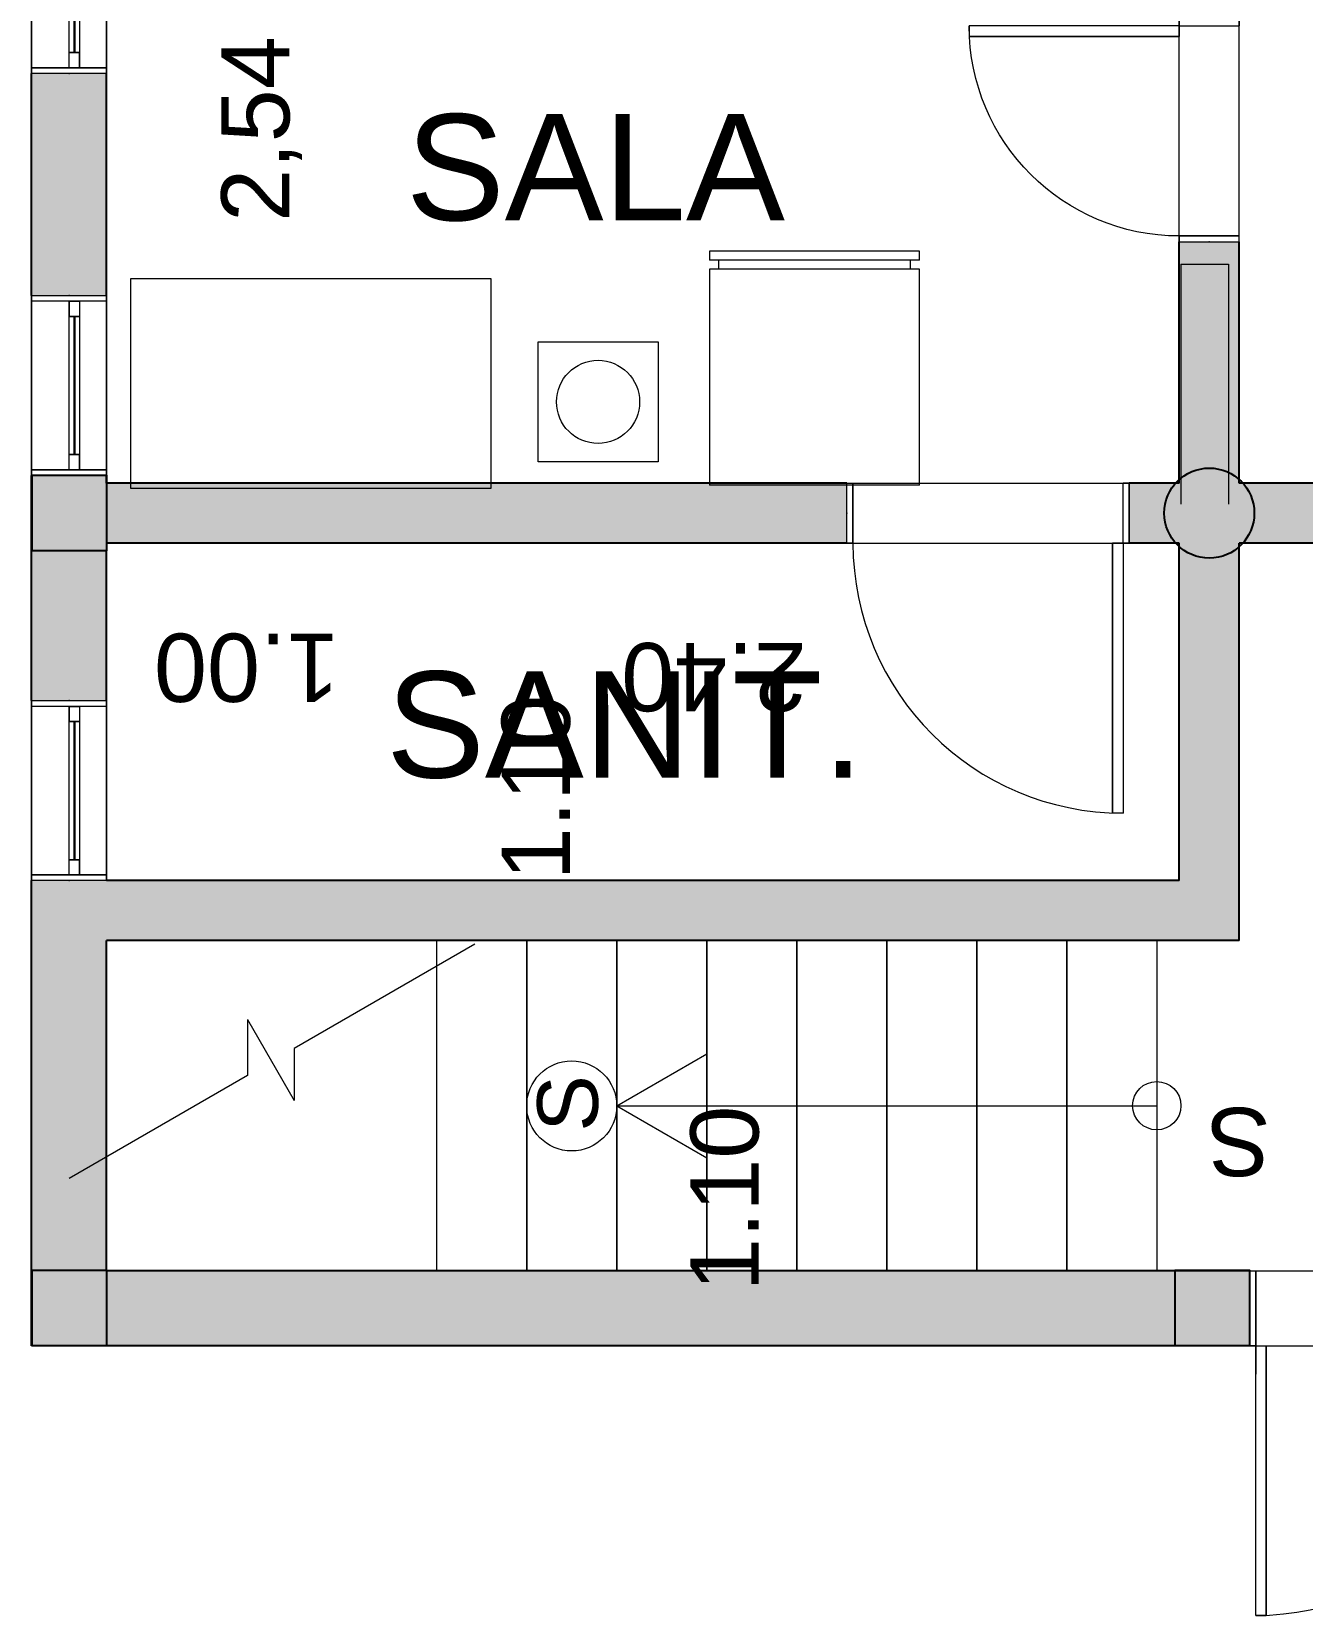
# Model space of a CAD drawing. Header units: metres. Extents: x 512 to 829, y -209 to 245.
# Drawn here: x 650.01 to 654.25, y -105.6 to -100.32 of the extents above; entities that cross this region are included whole.
import ezdxf

# ---------------------------------------------------------------- set-up
doc = ezdxf.new("R2010")
doc.units = ezdxf.units.M
doc.header["$LTSCALE"] = 0.508
doc.set_wipeout_variables(frame=1)
doc.header["$PDSIZE"] = -2
for name, color, linetype, lineweight in [('ALV', 4, 'Continuous', 15), ('CONTORNO', 7, 'Continuous', 15), ('COTAS', 2, 'Continuous', 15), ('MÓVEIS', 7, 'Continuous', 15), ('None', 7, 'Continuous', 5), ('NãoImprimir', 7, 'Continuous', 5), ('Peitoris', 2, 'Continuous', 5), ('PORTAS-JAN-ESCADA-DIVS-AUX', 2, 'Continuous', 15), ('Telhado-Princ', 7, 'Continuous', 5), ('TEXTO', 7, 'Continuous', 15)]:
    doc.layers.add(name, color=color, linetype=linetype, lineweight=lineweight)
doc.styles.add('Arial', font='arial.ttf')

# ---------------------------------------------------------------- blocks, each defined once
blk = doc.blocks.new('Grupo-5757')
at = {"layer": 'None', "color": 7, "linetype": 'Continuous', "lineweight": 5}
for p, q in [((-0.37, 0.1), (-0.37, -0.1)), ((0.37, 0.1), (0.37, -0.1))]:
    blk.add_line(p, q, dxfattribs=at)
blk = doc.blocks.new('Grupo-5758')
at = {"color": 7, "linetype": 'Continuous', "lineweight": 5}
for points in [[(-0.37, 0.1), (-0.35, 0.1), (-0.35, -0.1), (-0.37, -0.1)], [(0.35, 0.1), (0.37, 0.1), (0.37, -0.1), (0.35, -0.1)]]:
    blk.add_wipeout(points, dxfattribs=at).dxf.layer = 'None'
at = {"layer": 'None', "color": 7, "linetype": 'Continuous', "lineweight": 5}
for points in [[(-0.37, 0.1), (-0.35, 0.1), (-0.35, -0.1), (-0.37, -0.1)], [(0.35, 0.1), (0.37, 0.1), (0.37, -0.1), (0.35, -0.1)]]:
    blk.add_lwpolyline(points, close=True, dxfattribs=at)
blk = doc.blocks.new('Grupo-5759')
at = {"layer": 'None', "color": 7}
blk.add_blockref('Grupo-5757', (0, 0), dxfattribs=at)
blk.add_blockref('Grupo-5758', (0, 0), dxfattribs=at)
at = {"layer": 'None', "color": 7, "linetype": 'Continuous', "lineweight": 5}
for p, q in [((-0.37, 0.1), (-0.35, 0.1)), ((-0.35, 0.1), (-0.35, -0.1)), ((0.37, 0.1), (0.35, 0.1)), ((0.35, 0.1), (0.35, -0.1)), ((-0.37, -0.1), (-0.35, -0.1)), ((0.37, -0.1), (0.35, -0.1))]:
    blk.add_line(p, q, dxfattribs=at)
blk = doc.blocks.new('Grupo-5760')
at = {"layer": 'None', "color": 7, "linetype": 'Continuous', "lineweight": 5}
blk.add_arc((-0.35, 0.1), 0.7, 0, 90, dxfattribs=at)
blk = doc.blocks.new('Grupo-5761')
at = {"color": 7, "linetype": 'Continuous', "lineweight": 5}
blk.add_wipeout([(-0.35, 0.1), (-0.35, 0.8), (-0.315, 0.8), (-0.315, 0.1)], dxfattribs=at).dxf.layer = 'None'
at = {"layer": 'None', "color": 7, "linetype": 'Continuous', "lineweight": 5}
blk.add_lwpolyline([(-0.35, 0.1), (-0.35, 0.8), (-0.315, 0.8), (-0.315, 0.1)], close=True, dxfattribs=at)
blk = doc.blocks.new('Grupo-5762')
at = {"layer": 'None', "color": 7}
blk.add_blockref('Grupo-5761', (0, 0), dxfattribs=at)
at = {"layer": 'None', "color": 7, "linetype": 'Continuous', "lineweight": 5}
for p, q in [((-0.35, 0.1), (-0.35, 0.8)), ((-0.35, 0.8), (-0.315, 0.8)), ((-0.315, 0.1), (-0.315, 0.8)), ((-0.35, 0.1), (-0.315, 0.1))]:
    blk.add_line(p, q, dxfattribs=at)
blk = doc.blocks.new('Grupo-5763')
at = {"layer": 'Peitoris', "color": 7}
blk.add_blockref('Grupo-5762', (0, 0), dxfattribs=at)
blk = doc.blocks.new('Grupo-5764')
at = {"layer": 'None', "color": 7, "linetype": 'Continuous', "lineweight": 5}
for p, q in [((0.37, 0.1), (-0.37, 0.1)), ((0.37, -0.1), (-0.37, -0.1))]:
    blk.add_line(p, q, dxfattribs=at)
blk = doc.blocks.new('Door (2D)-214')
at = {"layer": 'None', "color": 7}
blk.add_blockref('Grupo-5759', (0, 0), dxfattribs=at)
at = {"layer": 'NãoImprimir', "color": 7, "linetype": 'Continuous', "lineweight": 5}
for p in [(-0.37, 0), (0.37, 0)]:
    blk.add_point(p, dxfattribs=at)
at = {"layer": 'Peitoris', "color": 7}
blk.add_blockref('Grupo-5760', (0, 0), dxfattribs=at)
at = {"layer": 'None', "color": 7}
blk.add_blockref('Grupo-5763', (0, 0), dxfattribs=at)
at = {"layer": 'Telhado-Princ', "color": 7}
blk.add_blockref('Grupo-5764', (0, 0), dxfattribs=at)
blk = doc.blocks.new('Grupo-5773')
at = {"layer": 'None', "color": 7, "linetype": 'Continuous', "lineweight": 5}
for points in [[(-0.3, 0.125), (-0.28095, 0.125), (-0.28095, -0.125), (-0.3, -0.125)], [(0.28095, 0.125), (0.3, 0.125), (0.3, -0.125), (0.28095, -0.125)]]:
    blk.add_lwpolyline(points, close=True, dxfattribs=at)
blk = doc.blocks.new('Grupo-5774')
at = {"layer": 'None', "color": 7, "linetype": 'Continuous', "lineweight": 5}
for p, q in [((-0.3, 0.125), (-0.28095, 0.125)), ((-0.28095, 0.125), (-0.28095, -0.125)), ((0.3, 0.125), (0.28095, 0.125)), ((0.28095, 0.125), (0.28095, -0.125)), ((-0.3, -0.125), (-0.28095, -0.125)), ((0.3, -0.125), (0.28095, -0.125))]:
    blk.add_line(p, q, dxfattribs=at)
at = {"layer": 'None', "color": 7}
blk.add_blockref('Grupo-5773', (0, 0), dxfattribs=at)
blk = doc.blocks.new('Grupo-5775')
at = {"layer": 'None', "color": 7, "linetype": 'Continuous', "lineweight": 5}
for p, q in [((-0.28095, 0.034925), (-0.28095, 0)), ((0.28095, 0.034925), (0.28095, 0))]:
    blk.add_line(p, q, dxfattribs=at)
blk = doc.blocks.new('Grupo-5776')
at = {"layer": 'None', "color": 7, "linetype": 'Continuous', "lineweight": 5}
for points in [[(-0.28095, 0.034925), (-0.23015, 0.034925), (-0.23015, 0), (-0.28095, 0)], [(0.23015, 0.034925), (0.28095, 0.034925), (0.28095, 0), (0.23015, 0)]]:
    blk.add_lwpolyline(points, close=True, dxfattribs=at)
blk = doc.blocks.new('Grupo-5777')
at = {"layer": 'None', "color": 7, "linetype": 'Continuous', "lineweight": 5}
for p, q in [((-0.28095, 0.034925), (-0.23015, 0.034925)), ((-0.28095, 0), (-0.23015, 0)), ((-0.23015, 0.034925), (-0.23015, 0)), ((0.28095, 0.034925), (0.23015, 0.034925)), ((0.23015, 0.034925), (0.23015, 0)), ((0.28095, 0), (0.23015, 0))]:
    blk.add_line(p, q, dxfattribs=at)
blk.add_lwpolyline([(-0.23015, 0.034925), (0.23015, 0.034925), (0.23015, 0), (-0.23015, 0)], close=True, dxfattribs=at)
at = {"layer": 'None', "color": 7}
for name in ['Grupo-5775', 'Grupo-5776']:
    blk.add_blockref(name, (0, 0), dxfattribs=at)
blk = doc.blocks.new('Grupo-5779')
at = {"layer": 'None', "color": 7, "linetype": 'Continuous', "lineweight": 25}
for p, q in [((-0.2301, 0.0181), (0.2301, 0.0181)), ((-0.2301, 0.0168), (0.2301, 0.0168))]:
    blk.add_line(p, q, dxfattribs=at)
blk = doc.blocks.new('Grupo-5780')
at = {"layer": 'None', "color": 7, "linetype": 'Continuous', "lineweight": 20}
for p, q in [((0.3, 0.125), (-0.3, 0.125)), ((0.3, -0.125), (-0.3, -0.125))]:
    blk.add_line(p, q, dxfattribs=at)
blk = doc.blocks.new('Window (2D)-472')
at = {"color": 7, "linetype": 'Continuous', "lineweight": 5}
blk.add_wipeout([(-0.3, 0.125), (0.3, 0.125), (0.3, -0.125), (-0.3, -0.125)], dxfattribs=at).dxf.layer = 'None'
at = {"layer": 'None', "color": 7, "linetype": 'Continuous', "lineweight": 5}
for p, q in [((-0.3, 0.125), (0.3, 0.125)), ((-0.3, -0.125), (0.3, -0.125))]:
    blk.add_line(p, q, dxfattribs=at)
at = {"layer": 'NãoImprimir', "linetype": 'Continuous'}
for p in [(-0.3, 0), (0.3, 0)]:
    blk.add_point(p, dxfattribs=at)
at = {"layer": 'None', "color": 7}
blk.add_blockref('Grupo-5774', (0, 0), dxfattribs=at)
at = {"layer": 'Peitoris'}
for name in ['Grupo-5777', 'Grupo-5779']:
    blk.add_blockref(name, (0, 0), dxfattribs=at)
at = {"layer": 'Telhado-Princ'}
blk.add_blockref('Grupo-5780', (0, 0), dxfattribs=at)
blk = doc.blocks.new('Grupo-5781')
at = {"layer": 'None', "color": 7, "linetype": 'Continuous', "lineweight": 5}
for points in [[(-0.3, 0.125), (-0.28095, 0.125), (-0.28095, -0.125), (-0.3, -0.125)], [(0.28095, 0.125), (0.3, 0.125), (0.3, -0.125), (0.28095, -0.125)]]:
    blk.add_lwpolyline(points, close=True, dxfattribs=at)
blk = doc.blocks.new('Grupo-5782')
at = {"layer": 'None', "color": 7, "linetype": 'Continuous', "lineweight": 5}
for p, q in [((-0.3, 0.125), (-0.28095, 0.125)), ((-0.28095, 0.125), (-0.28095, -0.125)), ((0.3, 0.125), (0.28095, 0.125)), ((0.28095, 0.125), (0.28095, -0.125)), ((-0.3, -0.125), (-0.28095, -0.125)), ((0.3, -0.125), (0.28095, -0.125))]:
    blk.add_line(p, q, dxfattribs=at)
at = {"layer": 'None', "color": 7}
blk.add_blockref('Grupo-5781', (0, 0), dxfattribs=at)
blk = doc.blocks.new('Grupo-5783')
at = {"layer": 'None', "color": 7, "linetype": 'Continuous', "lineweight": 5}
for p, q in [((-0.28095, 0.034925), (-0.28095, 0)), ((0.28095, 0.034925), (0.28095, 0))]:
    blk.add_line(p, q, dxfattribs=at)
blk = doc.blocks.new('Grupo-5784')
at = {"layer": 'None', "color": 7, "linetype": 'Continuous', "lineweight": 5}
for points in [[(-0.28095, 0.034925), (-0.23015, 0.034925), (-0.23015, 0), (-0.28095, 0)], [(0.23015, 0.034925), (0.28095, 0.034925), (0.28095, 0), (0.23015, 0)]]:
    blk.add_lwpolyline(points, close=True, dxfattribs=at)
blk = doc.blocks.new('Grupo-5785')
at = {"layer": 'None', "color": 7, "linetype": 'Continuous', "lineweight": 5}
for p, q in [((-0.28095, 0.034925), (-0.23015, 0.034925)), ((-0.28095, 0), (-0.23015, 0)), ((-0.23015, 0.034925), (-0.23015, 0)), ((0.28095, 0.034925), (0.23015, 0.034925)), ((0.23015, 0.034925), (0.23015, 0)), ((0.28095, 0), (0.23015, 0))]:
    blk.add_line(p, q, dxfattribs=at)
blk.add_lwpolyline([(-0.23015, 0.034925), (0.23015, 0.034925), (0.23015, 0), (-0.23015, 0)], close=True, dxfattribs=at)
at = {"layer": 'None', "color": 7}
for name in ['Grupo-5783', 'Grupo-5784']:
    blk.add_blockref(name, (0, 0), dxfattribs=at)
blk = doc.blocks.new('Grupo-5787')
at = {"layer": 'None', "color": 7, "linetype": 'Continuous', "lineweight": 25}
for p, q in [((-0.2301, 0.0181), (0.2301, 0.0181)), ((-0.2301, 0.0168), (0.2301, 0.0168))]:
    blk.add_line(p, q, dxfattribs=at)
blk = doc.blocks.new('Grupo-5788')
at = {"layer": 'None', "color": 7, "linetype": 'Continuous', "lineweight": 20}
for p, q in [((0.3, 0.125), (-0.3, 0.125)), ((0.3, -0.125), (-0.3, -0.125))]:
    blk.add_line(p, q, dxfattribs=at)
blk = doc.blocks.new('Window (2D)-473')
at = {"color": 7, "linetype": 'Continuous', "lineweight": 5}
blk.add_wipeout([(-0.3, 0.125), (0.3, 0.125), (0.3, -0.125), (-0.3, -0.125)], dxfattribs=at).dxf.layer = 'None'
at = {"layer": 'None', "color": 7, "linetype": 'Continuous', "lineweight": 5}
for p, q in [((-0.3, 0.125), (0.3, 0.125)), ((-0.3, -0.125), (0.3, -0.125))]:
    blk.add_line(p, q, dxfattribs=at)
at = {"layer": 'NãoImprimir', "linetype": 'Continuous'}
for p in [(-0.3, 0), (0.3, 0)]:
    blk.add_point(p, dxfattribs=at)
at = {"layer": 'None', "color": 7}
blk.add_blockref('Grupo-5782', (0, 0), dxfattribs=at)
at = {"layer": 'Peitoris'}
for name in ['Grupo-5785', 'Grupo-5787']:
    blk.add_blockref(name, (0, 0), dxfattribs=at)
at = {"layer": 'Telhado-Princ'}
blk.add_blockref('Grupo-5788', (0, 0), dxfattribs=at)
blk = doc.blocks.new('Grupo-5789')
at = {"layer": 'None', "color": 7, "linetype": 'Continuous', "lineweight": 5}
for points in [[(-0.3, 0.125), (-0.28095, 0.125), (-0.28095, -0.125), (-0.3, -0.125)], [(0.28095, 0.125), (0.3, 0.125), (0.3, -0.125), (0.28095, -0.125)]]:
    blk.add_lwpolyline(points, close=True, dxfattribs=at)
blk = doc.blocks.new('Grupo-5790')
at = {"layer": 'None', "color": 7, "linetype": 'Continuous', "lineweight": 5}
for p, q in [((-0.3, 0.125), (-0.28095, 0.125)), ((-0.28095, 0.125), (-0.28095, -0.125)), ((0.3, 0.125), (0.28095, 0.125)), ((0.28095, 0.125), (0.28095, -0.125)), ((-0.3, -0.125), (-0.28095, -0.125)), ((0.3, -0.125), (0.28095, -0.125))]:
    blk.add_line(p, q, dxfattribs=at)
at = {"layer": 'None', "color": 7}
blk.add_blockref('Grupo-5789', (0, 0), dxfattribs=at)
blk = doc.blocks.new('Grupo-5791')
at = {"layer": 'None', "color": 7, "linetype": 'Continuous', "lineweight": 5}
for p, q in [((-0.28095, 0.034925), (-0.28095, 0)), ((0.28095, 0.034925), (0.28095, 0))]:
    blk.add_line(p, q, dxfattribs=at)
blk = doc.blocks.new('Grupo-5792')
at = {"layer": 'None', "color": 7, "linetype": 'Continuous', "lineweight": 5}
for points in [[(-0.28095, 0.034925), (-0.23015, 0.034925), (-0.23015, 0), (-0.28095, 0)], [(0.23015, 0.034925), (0.28095, 0.034925), (0.28095, 0), (0.23015, 0)]]:
    blk.add_lwpolyline(points, close=True, dxfattribs=at)
blk = doc.blocks.new('Grupo-5793')
at = {"layer": 'None', "color": 7, "linetype": 'Continuous', "lineweight": 5}
for p, q in [((-0.28095, 0.034925), (-0.23015, 0.034925)), ((-0.28095, 0), (-0.23015, 0)), ((-0.23015, 0.034925), (-0.23015, 0)), ((0.28095, 0.034925), (0.23015, 0.034925)), ((0.23015, 0.034925), (0.23015, 0)), ((0.28095, 0), (0.23015, 0))]:
    blk.add_line(p, q, dxfattribs=at)
blk.add_lwpolyline([(-0.23015, 0.034925), (0.23015, 0.034925), (0.23015, 0), (-0.23015, 0)], close=True, dxfattribs=at)
at = {"layer": 'None', "color": 7}
for name in ['Grupo-5791', 'Grupo-5792']:
    blk.add_blockref(name, (0, 0), dxfattribs=at)
blk = doc.blocks.new('Grupo-5795')
at = {"layer": 'None', "color": 7, "linetype": 'Continuous', "lineweight": 25}
for p, q in [((-0.2301, 0.0181), (0.2301, 0.0181)), ((-0.2301, 0.0168), (0.2301, 0.0168))]:
    blk.add_line(p, q, dxfattribs=at)
blk = doc.blocks.new('Grupo-5796')
at = {"layer": 'None', "color": 7, "linetype": 'Continuous', "lineweight": 20}
for p, q in [((0.3, 0.125), (-0.3, 0.125)), ((0.3, -0.125), (-0.3, -0.125))]:
    blk.add_line(p, q, dxfattribs=at)
blk = doc.blocks.new('Window (2D)-474')
at = {"color": 7, "linetype": 'Continuous', "lineweight": 5}
blk.add_wipeout([(-0.3, 0.125), (0.3, 0.125), (0.3, -0.125), (-0.3, -0.125)], dxfattribs=at).dxf.layer = 'None'
at = {"layer": 'None', "color": 7, "linetype": 'Continuous', "lineweight": 5}
for p, q in [((-0.3, 0.125), (0.3, 0.125)), ((-0.3, -0.125), (0.3, -0.125))]:
    blk.add_line(p, q, dxfattribs=at)
at = {"layer": 'NãoImprimir', "linetype": 'Continuous'}
for p in [(-0.3, 0), (0.3, 0)]:
    blk.add_point(p, dxfattribs=at)
at = {"layer": 'None', "color": 7}
blk.add_blockref('Grupo-5790', (0, 0), dxfattribs=at)
at = {"layer": 'Peitoris'}
for name in ['Grupo-5793', 'Grupo-5795']:
    blk.add_blockref(name, (0, 0), dxfattribs=at)
at = {"layer": 'Telhado-Princ'}
blk.add_blockref('Grupo-5796', (0, 0), dxfattribs=at)
blk = doc.blocks.new('Grupo-5893')
at = {"layer": 'None', "color": 7, "linetype": 'Continuous', "lineweight": 5}
for p, q in [((-0.92, 0.125), (-0.92, -0.125)), ((0.92, 0.125), (0.92, -0.125))]:
    blk.add_line(p, q, dxfattribs=at)
blk = doc.blocks.new('Grupo-5894')
at = {"layer": 'None', "color": 7, "linetype": 'Continuous', "lineweight": 5}
for points in [[(-0.92, 0.125), (-0.9, 0.125), (-0.9, -0.125), (-0.92, -0.125)], [(0.9, 0.125), (0.92, 0.125), (0.92, -0.125), (0.9, -0.125)]]:
    blk.add_lwpolyline(points, close=True, dxfattribs=at)
blk = doc.blocks.new('Grupo-5895')
at = {"layer": 'None', "color": 7, "linetype": 'Continuous', "lineweight": 5}
for p, q in [((-0.92, 0.125), (-0.9, 0.125)), ((-0.9, 0.125), (-0.9, -0.125)), ((0.92, 0.125), (0.9, 0.125)), ((0.9, 0.125), (0.9, -0.125)), ((-0.92, -0.125), (-0.9, -0.125)), ((0.92, -0.125), (0.9, -0.125))]:
    blk.add_line(p, q, dxfattribs=at)
at = {"layer": 'None', "color": 7}
for name in ['Grupo-5893', 'Grupo-5894']:
    blk.add_blockref(name, (0, 0), dxfattribs=at)
blk = doc.blocks.new('Grupo-5896')
at = {"layer": 'None', "color": 7, "linetype": 'Continuous', "lineweight": 5}
blk.add_arc((-0.9, 0.125), 0.8988, 0, 90, dxfattribs=at)
blk = doc.blocks.new('Grupo-5897')
at = {"layer": 'None', "color": 7, "linetype": 'Continuous', "lineweight": 5}
blk.add_lwpolyline([(-0.9, 0.125), (-0.9, 1.02375), (-0.865, 1.02375), (-0.865, 0.125)], close=True, dxfattribs=at)
blk = doc.blocks.new('Grupo-5898')
at = {"layer": 'None', "color": 7, "linetype": 'Continuous', "lineweight": 5}
for p, q in [((-0.9, 0.125), (-0.9, 1.02375)), ((-0.9, 1.02375), (-0.865, 1.02375)), ((-0.865, 0.125), (-0.865, 1.02375)), ((-0.9, 0.125), (-0.865, 0.125))]:
    blk.add_line(p, q, dxfattribs=at)
at = {"layer": 'None', "color": 7}
blk.add_blockref('Grupo-5897', (0, 0), dxfattribs=at)
blk = doc.blocks.new('Grupo-5899')
at = {"layer": 'Peitoris', "color": 7}
blk.add_blockref('Grupo-5898', (0, 0), dxfattribs=at)
blk = doc.blocks.new('Grupo-5900')
at = {"layer": 'None', "color": 7, "linetype": 'Continuous', "lineweight": 5}
blk.add_arc((0.9, 0.125), 0.8988, 90, 180, dxfattribs=at)
blk = doc.blocks.new('Grupo-5901')
at = {"layer": 'None', "color": 7, "linetype": 'Continuous', "lineweight": 5}
blk.add_lwpolyline([(0.9, 1.02375), (0.9, 0.125), (0.865, 0.125), (0.865, 1.02375)], close=True, dxfattribs=at)
blk = doc.blocks.new('Grupo-5902')
at = {"layer": 'None', "color": 7, "linetype": 'Continuous', "lineweight": 5}
for p, q in [((0.865, 1.02375), (0.865, 0.125)), ((0.9, 1.02375), (0.865, 1.02375)), ((0.9, 1.02375), (0.9, 0.125)), ((0.9, 0.125), (0.865, 0.125))]:
    blk.add_line(p, q, dxfattribs=at)
at = {"layer": 'None', "color": 7}
blk.add_blockref('Grupo-5901', (0, 0), dxfattribs=at)
blk = doc.blocks.new('Grupo-5903')
at = {"layer": 'Peitoris', "color": 7}
blk.add_blockref('Grupo-5902', (0, 0), dxfattribs=at)
blk = doc.blocks.new('Grupo-5904')
at = {"layer": 'None', "color": 7, "linetype": 'Continuous', "lineweight": 5}
for p, q in [((0.92, 0.125), (-0.92, 0.125)), ((0.92, -0.125), (-0.92, -0.125))]:
    blk.add_line(p, q, dxfattribs=at)
blk = doc.blocks.new('Door (2D)-218')
at = {"layer": 'NãoImprimir', "color": 7, "linetype": 'Continuous', "lineweight": 5}
for p in [(-0.92, 0), (0.92, 0)]:
    blk.add_point(p, dxfattribs=at)
at = {"layer": 'None', "color": 7}
for name in ['Grupo-5899', 'Grupo-5903', 'Grupo-5895']:
    blk.add_blockref(name, (0, 0), dxfattribs=at)
at = {"layer": 'Peitoris', "color": 7}
for name in ['Grupo-5896', 'Grupo-5900']:
    blk.add_blockref(name, (0, 0), dxfattribs=at)
at = {"layer": 'Telhado-Princ', "color": 7}
blk.add_blockref('Grupo-5904', (0, 0), dxfattribs=at)
blk = doc.blocks.new('Grupo-5905')
at = {"layer": 'None', "color": 7, "linetype": 'Continuous', "lineweight": 5}
for p, q in [((-0.47, 0.1), (-0.47, -0.1)), ((0.47, 0.1), (0.47, -0.1))]:
    blk.add_line(p, q, dxfattribs=at)
blk = doc.blocks.new('Grupo-5906')
at = {"layer": 'None', "color": 7, "linetype": 'Continuous', "lineweight": 5}
for points in [[(-0.47, 0.1), (-0.45, 0.1), (-0.45, -0.1), (-0.47, -0.1)], [(0.45, 0.1), (0.47, 0.1), (0.47, -0.1), (0.45, -0.1)]]:
    blk.add_lwpolyline(points, close=True, dxfattribs=at)
blk = doc.blocks.new('Grupo-5907')
at = {"layer": 'None', "color": 7, "linetype": 'Continuous', "lineweight": 5}
for p, q in [((-0.47, 0.1), (-0.45, 0.1)), ((-0.45, 0.1), (-0.45, -0.1)), ((0.47, 0.1), (0.45, 0.1)), ((0.45, 0.1), (0.45, -0.1)), ((-0.47, -0.1), (-0.45, -0.1)), ((0.47, -0.1), (0.45, -0.1))]:
    blk.add_line(p, q, dxfattribs=at)
at = {"layer": 'None', "color": 7}
for name in ['Grupo-5905', 'Grupo-5906']:
    blk.add_blockref(name, (0, 0), dxfattribs=at)
blk = doc.blocks.new('Grupo-5908')
at = {"layer": 'None', "color": 7, "linetype": 'Continuous', "lineweight": 5}
blk.add_arc((-0.45, 0.1), 0.9, 0, 90, dxfattribs=at)
blk = doc.blocks.new('Grupo-5909')
at = {"layer": 'None', "color": 7, "linetype": 'Continuous', "lineweight": 5}
blk.add_lwpolyline([(-0.45, 0.1), (-0.45, 1), (-0.415, 1), (-0.415, 0.1)], close=True, dxfattribs=at)
blk = doc.blocks.new('Grupo-5910')
at = {"layer": 'None', "color": 7, "linetype": 'Continuous', "lineweight": 5}
for p, q in [((-0.45, 0.1), (-0.45, 1)), ((-0.45, 1), (-0.415, 1)), ((-0.415, 0.1), (-0.415, 1)), ((-0.45, 0.1), (-0.415, 0.1))]:
    blk.add_line(p, q, dxfattribs=at)
at = {"layer": 'None', "color": 7}
blk.add_blockref('Grupo-5909', (0, 0), dxfattribs=at)
blk = doc.blocks.new('Grupo-5911')
at = {"layer": 'Peitoris', "color": 7}
blk.add_blockref('Grupo-5910', (0, 0), dxfattribs=at)
blk = doc.blocks.new('Grupo-5912')
at = {"layer": 'None', "color": 7, "linetype": 'Continuous', "lineweight": 5}
for p, q in [((0.47, 0.1), (-0.47, 0.1)), ((0.47, -0.1), (-0.47, -0.1))]:
    blk.add_line(p, q, dxfattribs=at)
blk = doc.blocks.new('Door (2D)-219')
at = {"layer": 'NãoImprimir', "color": 7, "linetype": 'Continuous', "lineweight": 5}
for p in [(-0.47, 0), (0.47, 0)]:
    blk.add_point(p, dxfattribs=at)
at = {"layer": 'None', "color": 7}
for name in ['Grupo-5911', 'Grupo-5907']:
    blk.add_blockref(name, (0, 0), dxfattribs=at)
at = {"layer": 'Peitoris', "color": 7}
blk.add_blockref('Grupo-5908', (0, 0), dxfattribs=at)
at = {"layer": 'Telhado-Princ', "color": 7}
blk.add_blockref('Grupo-5912', (0, 0), dxfattribs=at)
blk = doc.blocks.new('Grupo-6037')
at = {"layer": 'None', "color": 7, "linetype": 'Continuous', "lineweight": 5}
for p, q in [((-63.6979, -4.7248), (-64.3001, -5.0725)), ((-64.456, -4.9758), (-64.3001, -5.2458)), ((-64.456, -4.9758), (-64.456, -5.1625)), ((-64.3001, -5.0725), (-64.3001, -5.2458)), ((-64.456, -5.1625), (-65.0501, -5.5055))]:
    blk.add_line(p, q, dxfattribs=at)
blk = doc.blocks.new('Grupo-6070')
at = {"layer": 'None', "linetype": 'Continuous', "lineweight": 0}
for points in [[(-65.1751, -5.8131), (-65.1751, -6.0631), (-64.9251, -6.0631), (-64.9251, -5.8131)], [(-61.3651, -5.8131), (-61.3651, -6.0631), (-61.1151, -6.0631), (-61.1151, -5.8131)], [(-59.2751, -5.8131), (-59.2751, -6.0631), (-59.0251, -6.0631), (-59.0251, -5.8131)], [(-55.4751, -5.8131), (-55.4751, -6.0631), (-55.2251, -6.0631), (-55.2251, -5.8131)]]:
    blk.add_hatch(color=255, dxfattribs=at).paths.add_polyline_path(points)
at = {"layer": 'None', "color": 7, "linetype": 'Continuous', "lineweight": 25}
for points in [[(-65.1751, -5.8131), (-65.1751, -6.0631), (-64.9251, -6.0631), (-64.9251, -5.8131)], [(-61.3651, -5.8131), (-61.3651, -6.0631), (-61.1151, -6.0631), (-61.1151, -5.8131)], [(-59.2751, -5.8131), (-59.2751, -6.0631), (-59.0251, -6.0631), (-59.0251, -5.8131)], [(-55.4751, -5.8131), (-55.4751, -6.0631), (-55.2251, -6.0631), (-55.2251, -5.8131)]]:
    blk.add_lwpolyline(points, close=True, dxfattribs=at)
blk = doc.blocks.new('Grupo-6071')
at = {"layer": 'None', "linetype": 'Continuous', "lineweight": 0}
for points in [[(-65.1751, -3.1631), (-65.1751, -3.4131), (-64.9251, -3.4131), (-64.9251, -3.1631)], [(-55.4751, -3.1631), (-55.4751, -3.4131), (-55.2251, -3.4131), (-55.2251, -3.1631)]]:
    blk.add_hatch(color=255, dxfattribs=at).paths.add_polyline_path(points)
h = blk.add_hatch(color=255, dxfattribs=at)
edge = h.paths.add_edge_path()
edge.add_arc((-61.2501, -3.2881), 0.15, 0, 360, ccw=False)
h = blk.add_hatch(color=255, dxfattribs=at)
edge = h.paths.add_edge_path()
edge.add_arc((-59.1501, -3.2881), 0.15, 0, 360, ccw=False)
at = {"layer": 'None', "color": 7, "linetype": 'Continuous', "lineweight": 25}
for points in [[(-65.1751, -3.1631), (-65.1751, -3.4131), (-64.9251, -3.4131), (-64.9251, -3.1631)], [(-55.4751, -3.1631), (-55.4751, -3.4131), (-55.2251, -3.4131), (-55.2251, -3.1631)]]:
    blk.add_lwpolyline(points, close=True, dxfattribs=at)
for centre in [(-61.2501, -3.2881), (-59.1501, -3.2881)]:
    blk.add_circle(centre, 0.15, dxfattribs=at)

msp = doc.modelspace()

# ---------------------------------------------------------------- linework, layer by layer
at = {"layer": 'ALV', "color": 7}
for p, q in [((653.8428, -101.0954), (653.8428, -101.8954)), ((654.001, -101.0954), (654.001, -101.8954)), ((654.0928, -104.5454), (654.0928, -104.7954))]:
    msp.add_line(p, q, dxfattribs=at)
at = {"layer": 'CONTORNO', "color": 7, "linetype": 'Continuous', "lineweight": 5}
for p, q in [((653.8428, -101.0954), (654.001, -101.0954)), ((650.3426, -101.8429), (650.3426, -101.1429)), ((650.3426, -101.1429), (651.5426, -101.1429)), ((651.5426, -101.1429), (651.5426, -101.8429)), ((651.7002, -101.7543), (651.7002, -101.3543)), ((651.7002, -101.3543), (652.1002, -101.3543)), ((652.1002, -101.3543), (652.1002, -101.7543)), ((652.1002, -101.7543), (651.7002, -101.7543)), ((651.5426, -101.8429), (650.3426, -101.8429))]:
    msp.add_line(p, q, dxfattribs=at)
msp.add_circle((651.9002, -101.5543), 0.1386, dxfattribs=at)
at = {"layer": 'MÓVEIS', "color": 7, "lineweight": 5}
for p, q in [((652.2713, -101.0521), (652.2713, -101.0821)), ((652.9713, -101.0521), (652.2713, -101.0521)), ((652.9713, -101.0821), (652.9713, -101.0521)), ((652.9713, -101.0821), (652.2713, -101.0821)), ((652.2713, -101.1121), (652.2713, -101.8321)), ((652.9713, -101.1121), (652.2713, -101.1121)), ((652.3013, -101.0821), (652.3013, -101.1121)), ((652.9413, -101.1121), (652.9413, -101.0821)), ((652.9713, -101.8321), (652.9713, -101.1121)), ((652.9713, -101.8321), (652.2713, -101.8321))]:
    msp.add_line(p, q, dxfattribs=at)
at = {"layer": 'None', "color": 7, "linetype": 'Continuous', "lineweight": 25}
for p, q in [((650.0123, -101.2), (650.0123, -100.46)), ((650.2623, -101.2), (650.2623, -100.46)), ((653.8373, -101.825), (653.8373, -101.0212)), ((654.0373, -101.825), (654.0373, -101.0212)), ((650.0123, -102.55), (650.0123, -101.8)), ((650.2623, -101.825), (650.2623, -101.8)), ((653.8373, -101.825), (653.6698, -101.825)), ((656.1373, -101.825), (654.0373, -101.825)), ((654.0373, -103.35), (654.0373, -102.025)), ((655.9373, -102.025), (654.0373, -102.025)), ((650.0123, -104.7), (650.0123, -103.15)), ((650.2623, -104.45), (650.2623, -103.35)), ((654.0373, -103.35), (650.2623, -103.35)), ((654.0723, -104.45), (650.2623, -104.45)), ((654.0723, -104.7), (650.0123, -104.7))]:
    msp.add_line(p, q, dxfattribs=at)
at = {"layer": 'None', "color": 7, "linetype": 'Continuous', "lineweight": 5}
for p, q in [((651.9623, -103.9008), (652.2623, -103.7276)), ((651.9608, -103.9), (653.7623, -103.9)), ((651.9623, -103.9008), (652.2623, -104.074))]:
    msp.add_line(p, q, dxfattribs=at)
for points in [[(651.3623, -103.35), (651.6623, -103.35), (651.6623, -104.45), (651.3623, -104.45)], [(651.6623, -103.35), (651.9623, -103.35), (651.9623, -104.45), (651.6623, -104.45)], [(651.9623, -103.35), (652.2623, -103.35), (652.2623, -104.45), (651.9623, -104.45)], [(652.2623, -103.35), (652.5623, -103.35), (652.5623, -104.45), (652.2623, -104.45)], [(652.5623, -103.35), (652.8623, -103.35), (652.8623, -104.45), (652.5623, -104.45)], [(652.8623, -103.35), (653.1623, -103.35), (653.1623, -104.45), (652.8623, -104.45)], [(653.1623, -103.35), (653.4623, -103.35), (653.4623, -104.45), (653.1623, -104.45)], [(653.4623, -103.35), (653.7623, -103.35), (653.7623, -104.45), (653.4623, -104.45)]]:
    msp.add_lwpolyline(points, close=True, dxfattribs=at)
msp.add_circle((651.8123, -103.9008), 0.15, dxfattribs=at)
at = {"layer": 'None', "color": 250, "linetype": 'Continuous'}
for points in [[(650.2623, -101.2), (650.0123, -101.2), (650.2623, -100.46), (650.0123, -100.46)], [(654.0373, -101.825), (653.8373, -101.825), (654.0373, -101.0212), (653.8373, -101.0212)], [(654.0723, -104.45), (654.0723, -104.7), (650.2623, -104.45), (650.0123, -104.7)]]:
    msp.add_solid(points, dxfattribs=at)
at = {"layer": 'PORTAS-JAN-ESCADA-DIVS-AUX', "color": 7}
msp.add_circle((653.7623, -103.9), 0.0805, dxfattribs=at)

# ---------------------------------------------------------------- block references
at = {"layer": 'None', "color": 7}
for name in ['Grupo-6037', 'Grupo-6070']:
    msp.add_blockref(name, (715.1875, -98.6368), dxfattribs=at)
at = {"layer": 'None', "color": 7, "rotation": 180}
msp.add_blockref('Door (2D)-218', (654.9923, -104.575), dxfattribs=at)

# ---------------------------------------------------------------- texts
at = {"layer": 'COTAS', "color": 7, "linetype": 'Continuous', "lineweight": 0, "style": 'Arial'}
for s, height, rotation, p in [('1.10', 0.22738, 90, (652.4352, -104.5182)), ('S', 0.2274, 180, (654.142, -103.9073))]:
    msp.add_text(s, height=height, rotation=rotation, dxfattribs=at).set_placement(p)
at = {"layer": 'None', "color": 7, "insert": (651.6975, -103.9868), "char_height": 0.2021, "attachment_point": 1, "rotation": 90, "line_spacing_factor": 0.96736, "style": 'Arial'}
msp.add_mtext('S', dxfattribs=at)
at = {"layer": 'TEXTO', "color": 7, "linetype": 'Continuous', "lineweight": 0, "style": 'Arial'}
msp.add_text('2,54', height=0.22738, rotation=90, dxfattribs=at).set_placement((650.8716, -100.954))
at = {"layer": 'TEXTO', "color": 7, "insert": (651.8912, -100.5952), "char_height": 0.3537, "attachment_point": 2, "line_spacing_factor": 0.96736, "style": 'Arial'}
msp.add_mtext('SALA', dxfattribs=at)

# ---------------------------------------------------------------- wipeouts: each hides what was drawn before it
at = {"color": 7, "linetype": 'Continuous', "lineweight": 5}
msp.add_wipeout([(653.8373, -103.15), (653.8373, -102.025), (650.2623, -102.025), (650.2623, -103.15)], dxfattribs=at).dxf.layer = 'None'

# ---------------------------------------------------------------- next in the draw order: linework, layer by layer
at = {"layer": 'None', "color": 7, "linetype": 'Continuous', "lineweight": 25}
for p, q in [((650.2623, -101.8), (650.2623, -102.025)), ((652.7298, -102.025), (650.2623, -102.025)), ((653.8373, -102.025), (653.6698, -102.025)), ((653.8373, -103.15), (653.8373, -102.025)), ((650.2623, -102.55), (650.2623, -102.05))]:
    msp.add_line(p, q, dxfattribs=at)
at = {"layer": 'None', "color": 250, "linetype": 'Continuous'}
for points in [[(650.2623, -102.55), (650.0123, -102.55), (650.2623, -101.8), (650.0123, -101.8)], [(656.1373, -101.825), (655.9373, -102.025), (653.6698, -101.825), (653.6698, -102.025)], [(654.0373, -103.35), (653.8373, -103.15), (654.0373, -102.025), (653.8373, -102.025)], [(650.2623, -104.45), (650.0123, -104.7), (650.2623, -103.15), (650.0123, -103.15)]]:
    msp.add_solid(points, dxfattribs=at)

# ---------------------------------------------------------------- next in the draw order: block references
at = {"layer": 'None', "color": 7}
for name, p, rotation in [('Window (2D)-472', (650.1373, -100.16), 270), ('Door (2D)-219', (653.1998, -101.925), 180)]:
    msp.add_blockref(name, p, dxfattribs=dict(at, rotation=rotation))
at = {"layer": 'None', "color": 7, "xscale": -1, "rotation": 90}
msp.add_blockref('Door (2D)-214', (653.9373, -100.6512), dxfattribs=at)

# ---------------------------------------------------------------- next in the draw order: texts
at = {"layer": 'COTAS', "color": 7, "linetype": 'Continuous', "lineweight": 0, "style": 'Arial'}
for s, rotation, p in [('1.00', 180, (651.0382, -102.3267)), ('2.40', 180, (652.5956, -102.3579)), ('1.10', 90, (651.8062, -103.1489))]:
    msp.add_text(s, height=0.22738, rotation=rotation, dxfattribs=at).set_placement(p)
at = {"layer": 'TEXTO', "color": 7, "insert": (651.9895, -102.4527), "char_height": 0.3537, "attachment_point": 2, "line_spacing_factor": 0.96736, "style": 'Arial'}
msp.add_mtext('SANIT.', dxfattribs=at)

# ---------------------------------------------------------------- next in the draw order: block references
at = {"layer": 'None', "color": 7, "rotation": 270}
for name, p in [('Window (2D)-473', (650.1373, -101.5)), ('Window (2D)-474', (650.1373, -102.85))]:
    msp.add_blockref(name, p, dxfattribs=at)

# ---------------------------------------------------------------- next in the draw order: linework, layer by layer
at = {"layer": 'None', "color": 7, "linetype": 'Continuous', "lineweight": 25}
for p, q in [((652.7298, -101.825), (650.2623, -101.825)), ((653.8373, -103.15), (650.2623, -103.15))]:
    msp.add_line(p, q, dxfattribs=at)
at = {"layer": 'None', "color": 250, "linetype": 'Continuous'}
for points in [[(652.7298, -101.825), (652.7298, -102.025), (650.2623, -101.825), (650.2623, -102.025)], [(653.8373, -103.15), (654.0373, -103.35), (650.2623, -103.15), (650.2623, -103.35)]]:
    msp.add_solid(points, dxfattribs=at)

# ---------------------------------------------------------------- next in the draw order: block references
at = {"layer": 'None', "color": 7}
msp.add_blockref('Grupo-6071', (715.1875, -98.6368), dxfattribs=at)

doc.saveas('drawing.dxf')
